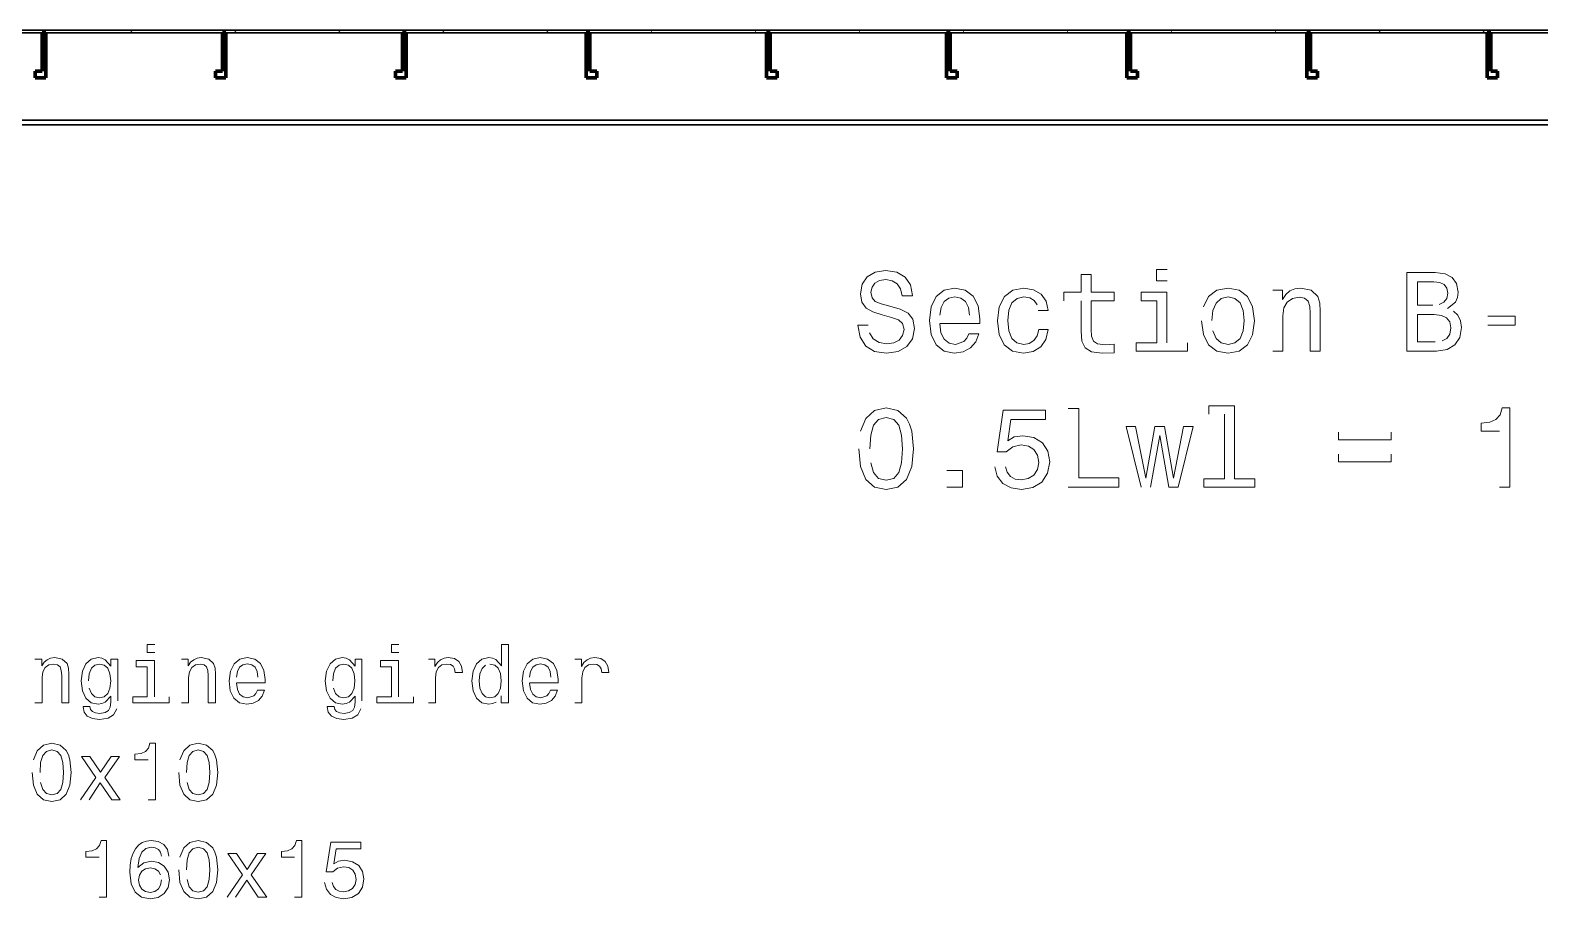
# Model space of a CAD drawing. Extents: x 4.9 to 101.6, y 45 to 121.
# Drawn here: x 47.74 to 76.24, y 64.72 to 81.12 of the extents above; entities that cross this region are included whole.
import ezdxf

# ---------------------------------------------------------------- set-up
doc = ezdxf.new("R2010")
doc.units = 0

msp = doc.modelspace()

# ---------------------------------------------------------------- linework, layer by layer
at = {"color": 7, "lineweight": 35}
for points in [[(21.25, 81.121), (91.825, 81.121)], [(21.25, 81.121), (91.825, 81.121)], [(21.25, 81.07), (91.825, 81.07)], [(21.25, 81.07), (91.825, 81.07)], [(22.951, 79.42), (90.125, 79.42)], [(23.036, 79.335), (90.04, 79.335)]]:
    msp.add_lwpolyline(points, dxfattribs=at)
at = {"color": 7, "lineweight": 140, "ltscale": 0.004}
for points in [[(47.967, 81.07), (48.035, 81.07)], [(48.035, 81.07), (47.967, 81.07)], [(51.368, 81.07), (51.436, 81.07)], [(51.436, 81.07), (51.368, 81.07)], [(54.769, 81.07), (54.837, 81.07)], [(54.837, 81.07), (54.769, 81.07)], [(58.238, 81.07), (58.306, 81.07)], [(58.306, 81.07), (58.238, 81.07)], [(61.64, 81.07), (61.708, 81.07)], [(61.708, 81.07), (61.64, 81.07)], [(65.041, 81.07), (65.109, 81.07)], [(65.109, 81.07), (65.041, 81.07)], [(68.442, 81.07), (68.51, 81.07)], [(68.51, 81.07), (68.442, 81.07)], [(71.843, 81.07), (71.911, 81.07)], [(71.911, 81.07), (71.843, 81.07)], [(75.244, 81.07), (75.312, 81.07)], [(75.312, 81.07), (75.244, 81.07)]]:
    msp.add_lwpolyline(points, dxfattribs=at)
at = {"color": 7, "lineweight": 140, "ltscale": 0.0426}
for points in [[(47.967, 80.345), (47.967, 81.07)], [(47.967, 81.07), (47.967, 80.345)], [(51.368, 80.345), (51.368, 81.07)], [(51.368, 81.07), (51.368, 80.345)], [(54.769, 80.345), (54.769, 81.07)], [(54.769, 81.07), (54.769, 80.345)], [(58.306, 81.07), (58.306, 80.345)], [(58.306, 80.345), (58.306, 81.07)], [(61.708, 81.07), (61.708, 80.345)], [(61.708, 80.345), (61.708, 81.07)], [(65.109, 81.07), (65.109, 80.345)], [(65.109, 80.345), (65.109, 81.07)], [(68.51, 81.07), (68.51, 80.345)], [(68.51, 80.345), (68.51, 81.07)], [(71.911, 81.07), (71.911, 80.345)], [(71.911, 80.345), (71.911, 81.07)], [(75.312, 81.07), (75.312, 80.345)], [(75.312, 80.345), (75.312, 81.07)]]:
    msp.add_lwpolyline(points, dxfattribs=at)
at = {"color": 7, "lineweight": 35, "ltscale": 0.004}
for points in [[(47.967, 81.07), (48.035, 81.07)], [(47.967, 81.07), (48.035, 81.07)], [(51.368, 81.07), (51.436, 81.07)], [(51.368, 81.07), (51.436, 81.07)], [(54.769, 81.07), (54.837, 81.07)], [(54.769, 81.07), (54.837, 81.07)], [(58.238, 81.07), (58.306, 81.07)], [(58.238, 81.07), (58.306, 81.07)], [(61.64, 81.07), (61.708, 81.07)], [(61.64, 81.07), (61.708, 81.07)], [(65.041, 81.07), (65.109, 81.07)], [(65.041, 81.07), (65.109, 81.07)], [(68.442, 81.07), (68.51, 81.07)], [(68.442, 81.07), (68.51, 81.07)], [(71.843, 81.07), (71.911, 81.07)], [(71.843, 81.07), (71.911, 81.07)], [(75.244, 81.07), (75.312, 81.07)], [(75.244, 81.07), (75.312, 81.07)]]:
    msp.add_lwpolyline(points, dxfattribs=at)
at = {"color": 7, "lineweight": 35, "ltscale": 0.0426}
for points in [[(47.967, 80.345), (47.967, 81.07)], [(47.967, 80.345), (47.967, 81.07)], [(51.368, 80.345), (51.368, 81.07)], [(51.368, 80.345), (51.368, 81.07)], [(54.769, 80.345), (54.769, 81.07)], [(54.769, 80.345), (54.769, 81.07)], [(58.306, 80.345), (58.306, 81.07)], [(58.306, 80.345), (58.306, 81.07)], [(61.708, 80.345), (61.708, 81.07)], [(61.708, 80.345), (61.708, 81.07)], [(65.109, 80.345), (65.109, 81.07)], [(65.109, 80.345), (65.109, 81.07)], [(68.51, 80.345), (68.51, 81.07)], [(68.51, 80.345), (68.51, 81.07)], [(71.911, 80.345), (71.911, 81.07)], [(71.911, 80.345), (71.911, 81.07)], [(75.312, 80.345), (75.312, 81.07)], [(75.312, 80.345), (75.312, 81.07)]]:
    msp.add_lwpolyline(points, dxfattribs=at)
at = {"color": 7, "lineweight": 140, "ltscale": 0.05}
for points in [[(48.035, 81.07), (48.035, 80.219)], [(48.035, 80.219), (48.035, 81.07)], [(51.436, 81.07), (51.436, 80.219)], [(51.436, 80.219), (51.436, 81.07)], [(54.837, 81.07), (54.837, 80.219)], [(54.837, 80.219), (54.837, 81.07)], [(58.238, 80.219), (58.238, 81.07)], [(58.238, 81.07), (58.238, 80.219)], [(61.64, 80.219), (61.64, 81.07)], [(61.64, 81.07), (61.64, 80.219)], [(65.041, 80.219), (65.041, 81.07)], [(65.041, 81.07), (65.041, 80.219)], [(68.442, 80.219), (68.442, 81.07)], [(68.442, 81.07), (68.442, 80.219)], [(71.843, 80.219), (71.843, 81.07)], [(71.843, 81.07), (71.843, 80.219)], [(75.244, 80.219), (75.244, 81.07)], [(75.244, 81.07), (75.244, 80.219)]]:
    msp.add_lwpolyline(points, dxfattribs=at)
at = {"color": 7, "lineweight": 35, "ltscale": 0.05}
for points in [[(48.035, 81.07), (48.035, 80.219)], [(48.035, 81.07), (48.035, 80.219)], [(51.436, 81.07), (51.436, 80.219)], [(51.436, 81.07), (51.436, 80.219)], [(54.837, 81.07), (54.837, 80.219)], [(54.837, 81.07), (54.837, 80.219)], [(58.238, 81.07), (58.238, 80.219)], [(58.238, 81.07), (58.238, 80.219)], [(61.64, 81.07), (61.64, 80.219)], [(61.64, 81.07), (61.64, 80.219)], [(65.041, 81.07), (65.041, 80.219)], [(65.041, 81.07), (65.041, 80.219)], [(68.442, 81.07), (68.442, 80.219)], [(68.442, 81.07), (68.442, 80.219)], [(71.843, 81.07), (71.843, 80.219)], [(71.843, 81.07), (71.843, 80.219)], [(75.244, 81.07), (75.244, 80.219)], [(75.244, 81.07), (75.244, 80.219)]]:
    msp.add_lwpolyline(points, dxfattribs=at)
at = {"color": 7, "lineweight": 13, "ltscale": 0.003464}
for points in [[(49.635, 81.07), (49.665, 81.121)], [(49.635, 81.07), (49.665, 81.121)], [(51.599, 81.07), (51.629, 81.121)], [(51.599, 81.07), (51.629, 81.121)], [(53.563, 81.07), (53.592, 81.121)], [(53.563, 81.07), (53.592, 81.121)], [(55.526, 81.07), (55.556, 81.121)], [(55.526, 81.07), (55.556, 81.121)], [(57.49, 81.07), (57.52, 81.121)], [(57.49, 81.07), (57.52, 81.121)], [(59.454, 81.07), (59.483, 81.121)], [(59.454, 81.07), (59.483, 81.121)], [(61.418, 81.07), (61.447, 81.121)], [(61.418, 81.07), (61.447, 81.121)], [(63.381, 81.07), (63.411, 81.121)], [(63.381, 81.07), (63.411, 81.121)], [(65.345, 81.07), (65.374, 81.121)], [(65.345, 81.07), (65.374, 81.121)], [(67.309, 81.07), (67.338, 81.121)], [(67.309, 81.07), (67.338, 81.121)], [(69.272, 81.07), (69.302, 81.121)], [(69.272, 81.07), (69.302, 81.121)], [(71.236, 81.07), (71.265, 81.121)], [(71.236, 81.07), (71.265, 81.121)], [(73.2, 81.07), (73.229, 81.121)], [(73.2, 81.07), (73.229, 81.121)], [(75.163, 81.07), (75.193, 81.121)], [(75.163, 81.07), (75.193, 81.121)]]:
    msp.add_lwpolyline(points, dxfattribs=at)
at = {"color": 7, "lineweight": 140, "ltscale": 0.00775}
for points in [[(47.835, 80.345), (47.967, 80.345)], [(47.967, 80.345), (47.835, 80.345)], [(51.236, 80.345), (51.368, 80.345)], [(51.368, 80.345), (51.236, 80.345)], [(54.637, 80.345), (54.769, 80.345)], [(54.769, 80.345), (54.637, 80.345)], [(58.306, 80.345), (58.438, 80.345)], [(58.438, 80.345), (58.306, 80.345)], [(61.708, 80.345), (61.839, 80.345)], [(61.839, 80.345), (61.708, 80.345)], [(65.109, 80.345), (65.241, 80.345)], [(65.241, 80.345), (65.109, 80.345)], [(68.51, 80.345), (68.642, 80.345)], [(68.642, 80.345), (68.51, 80.345)], [(71.911, 80.345), (72.043, 80.345)], [(72.043, 80.345), (71.911, 80.345)], [(75.312, 80.345), (75.444, 80.345)], [(75.444, 80.345), (75.312, 80.345)]]:
    msp.add_lwpolyline(points, dxfattribs=at)
at = {"color": 7, "lineweight": 140, "ltscale": 0.0074}
for points in [[(47.835, 80.219), (47.835, 80.345)], [(47.835, 80.345), (47.835, 80.219)], [(51.236, 80.219), (51.236, 80.345)], [(51.236, 80.345), (51.236, 80.219)], [(54.637, 80.219), (54.637, 80.345)], [(54.637, 80.345), (54.637, 80.219)], [(58.438, 80.345), (58.438, 80.219)], [(58.438, 80.219), (58.438, 80.345)], [(61.839, 80.345), (61.839, 80.219)], [(61.839, 80.219), (61.839, 80.345)], [(65.241, 80.345), (65.241, 80.219)], [(65.241, 80.219), (65.241, 80.345)], [(68.642, 80.345), (68.642, 80.219)], [(68.642, 80.219), (68.642, 80.345)], [(72.043, 80.345), (72.043, 80.219)], [(72.043, 80.219), (72.043, 80.345)], [(75.444, 80.345), (75.444, 80.219)], [(75.444, 80.219), (75.444, 80.345)]]:
    msp.add_lwpolyline(points, dxfattribs=at)
at = {"color": 7, "lineweight": 35, "ltscale": 0.00775}
for points in [[(47.835, 80.345), (47.967, 80.345)], [(47.835, 80.345), (47.967, 80.345)], [(51.236, 80.345), (51.368, 80.345)], [(51.236, 80.345), (51.368, 80.345)], [(54.637, 80.345), (54.769, 80.345)], [(54.637, 80.345), (54.769, 80.345)], [(58.306, 80.345), (58.438, 80.345)], [(58.306, 80.345), (58.438, 80.345)], [(61.708, 80.345), (61.839, 80.345)], [(61.708, 80.345), (61.839, 80.345)], [(65.109, 80.345), (65.241, 80.345)], [(65.109, 80.345), (65.241, 80.345)], [(68.51, 80.345), (68.642, 80.345)], [(68.51, 80.345), (68.642, 80.345)], [(71.911, 80.345), (72.043, 80.345)], [(71.911, 80.345), (72.043, 80.345)], [(75.312, 80.345), (75.444, 80.345)], [(75.312, 80.345), (75.444, 80.345)]]:
    msp.add_lwpolyline(points, dxfattribs=at)
at = {"color": 7, "lineweight": 35, "ltscale": 0.0074}
for points in [[(47.835, 80.219), (47.835, 80.345)], [(47.835, 80.219), (47.835, 80.345)], [(51.236, 80.219), (51.236, 80.345)], [(51.236, 80.219), (51.236, 80.345)], [(54.637, 80.219), (54.637, 80.345)], [(54.637, 80.219), (54.637, 80.345)], [(58.438, 80.219), (58.438, 80.345)], [(58.438, 80.219), (58.438, 80.345)], [(61.839, 80.219), (61.839, 80.345)], [(61.839, 80.219), (61.839, 80.345)], [(65.241, 80.219), (65.241, 80.345)], [(65.241, 80.219), (65.241, 80.345)], [(68.642, 80.219), (68.642, 80.345)], [(68.642, 80.219), (68.642, 80.345)], [(72.043, 80.219), (72.043, 80.345)], [(72.043, 80.219), (72.043, 80.345)], [(75.444, 80.219), (75.444, 80.345)], [(75.444, 80.219), (75.444, 80.345)]]:
    msp.add_lwpolyline(points, dxfattribs=at)
at = {"color": 7, "lineweight": 140, "ltscale": 0.01175}
for points in [[(48.035, 80.219), (47.835, 80.219)], [(47.835, 80.219), (48.035, 80.219)], [(51.436, 80.219), (51.236, 80.219)], [(51.236, 80.219), (51.436, 80.219)], [(54.837, 80.219), (54.637, 80.219)], [(54.637, 80.219), (54.837, 80.219)], [(58.438, 80.219), (58.238, 80.219)], [(58.238, 80.219), (58.438, 80.219)], [(61.839, 80.219), (61.64, 80.219)], [(61.64, 80.219), (61.839, 80.219)], [(65.241, 80.219), (65.041, 80.219)], [(65.041, 80.219), (65.241, 80.219)], [(68.642, 80.219), (68.442, 80.219)], [(68.442, 80.219), (68.642, 80.219)], [(72.043, 80.219), (71.843, 80.219)], [(71.843, 80.219), (72.043, 80.219)], [(75.444, 80.219), (75.244, 80.219)], [(75.244, 80.219), (75.444, 80.219)]]:
    msp.add_lwpolyline(points, dxfattribs=at)
at = {"color": 7, "lineweight": 35, "ltscale": 0.01175}
for points in [[(48.035, 80.219), (47.835, 80.219)], [(48.035, 80.219), (47.835, 80.219)], [(51.436, 80.219), (51.236, 80.219)], [(51.436, 80.219), (51.236, 80.219)], [(54.837, 80.219), (54.637, 80.219)], [(54.837, 80.219), (54.637, 80.219)], [(58.438, 80.219), (58.238, 80.219)], [(58.438, 80.219), (58.238, 80.219)], [(61.839, 80.219), (61.64, 80.219)], [(61.839, 80.219), (61.64, 80.219)], [(65.241, 80.219), (65.041, 80.219)], [(65.241, 80.219), (65.041, 80.219)], [(68.642, 80.219), (68.442, 80.219)], [(68.642, 80.219), (68.442, 80.219)], [(72.043, 80.219), (71.843, 80.219)], [(72.043, 80.219), (71.843, 80.219)], [(75.444, 80.219), (75.244, 80.219)], [(75.444, 80.219), (75.244, 80.219)]]:
    msp.add_lwpolyline(points, dxfattribs=at)
at = {"color": 5, "lineweight": 13}
for points in [[(63.562, 75.551), (63.367, 75.551), (63.41, 75.323), (63.517, 75.156), (63.682, 75.055), (63.905, 75.019), (64.126, 75.053), (64.291, 75.147), (64.396, 75.295), (64.434, 75.49), (64.402, 75.666), (64.312, 75.78), (64.166, 75.855), (63.971, 75.911), (63.804, 75.951), (63.695, 75.999), (63.633, 76.067), (63.613, 76.174), (63.633, 76.271), (63.688, 76.344), (63.774, 76.393), (63.892, 76.41), (64.012, 76.389), (64.106, 76.331), (64.169, 76.235), (64.199, 76.104), (64.394, 76.104), (64.394, 76.108), (64.359, 76.31), (64.259, 76.46), (64.1, 76.554), (63.886, 76.586), (63.693, 76.554), (63.542, 76.464), (63.446, 76.325), (63.412, 76.144), (63.44, 75.984), (63.521, 75.874), (63.65, 75.801), (63.826, 75.746), (63.999, 75.696), (64.13, 75.649), (64.209, 75.581), (64.237, 75.469), (64.211, 75.355), (64.145, 75.27), (64.044, 75.216), (63.913, 75.199), (63.768, 75.222), (63.656, 75.291), (63.585, 75.403)], [(67.582, 76.012), (67.582, 75.435), (67.595, 75.248), (67.655, 75.12), (67.775, 75.045), (67.979, 75.019), (68.202, 75.03), (68.202, 75.192), (68.039, 75.18), (67.891, 75.197), (67.811, 75.25), (67.777, 75.34), (67.771, 75.467), (67.771, 76.012), (68.202, 76.012), (68.202, 76.172), (67.771, 76.172), (67.771, 76.509), (67.582, 76.509), (67.582, 76.172), (67.256, 76.172), (67.256, 76.012)], [(69.203, 76.599), (69.004, 76.599), (69.004, 76.385), (69.203, 76.385)], [(74.495, 75.864), (74.645, 75.988), (74.683, 76.072), (74.696, 76.174), (74.668, 76.335), (74.585, 76.451), (74.45, 76.522), (74.261, 76.548), (73.731, 76.548), (73.731, 75.06), (74.291, 75.06), (74.49, 75.09), (74.638, 75.177), (74.731, 75.317), (74.763, 75.506), (74.743, 75.632), (74.692, 75.737), (74.608, 75.814)], [(64.913, 75.581), (65.667, 75.581), (65.669, 75.668), (65.635, 75.915), (65.541, 76.099), (65.391, 76.211), (65.191, 76.252), (64.996, 76.209), (64.846, 76.089), (64.75, 75.894), (64.715, 75.636), (64.747, 75.373), (64.844, 75.18), (64.992, 75.06), (65.185, 75.019), (65.352, 75.047), (65.489, 75.12), (65.59, 75.235), (65.648, 75.39), (65.461, 75.39), (65.423, 75.304), (65.367, 75.24), (65.208, 75.188), (65.086, 75.212), (64.994, 75.287), (64.934, 75.409), (64.913, 75.574)], [(66.772, 75.829), (66.958, 75.829), (66.92, 76.001), (66.827, 76.136), (66.684, 76.22), (66.497, 76.252), (66.291, 76.209), (66.135, 76.089), (66.036, 75.894), (66.002, 75.632), (66.034, 75.373), (66.13, 75.18), (66.283, 75.06), (66.491, 75.019), (66.675, 75.051), (66.819, 75.141), (66.917, 75.283), (66.96, 75.471), (66.78, 75.471), (66.748, 75.351), (66.688, 75.261), (66.602, 75.205), (66.497, 75.188), (66.366, 75.216), (66.272, 75.302), (66.214, 75.441), (66.195, 75.638), (66.214, 75.831), (66.274, 75.971), (66.371, 76.057), (66.497, 76.087), (66.609, 76.067), (66.692, 76.018), (66.748, 75.936)], [(69.197, 75.218), (69.197, 76.172), (68.712, 76.172), (68.712, 76.012), (69.008, 76.012), (69.008, 75.218), (68.622, 75.218), (68.622, 75.06), (69.587, 75.06), (69.587, 75.218)], [(69.855, 75.634), (69.889, 75.373), (69.988, 75.18), (70.144, 75.06), (70.354, 75.019), (70.562, 75.06), (70.719, 75.177), (70.818, 75.37), (70.854, 75.634), (70.818, 75.896), (70.719, 76.091), (70.562, 76.209), (70.354, 76.252), (70.144, 76.209), (69.988, 76.089), (69.889, 75.896)], [(71.201, 75.06), (71.39, 75.06), (71.39, 75.724), (71.409, 75.876), (71.471, 75.988), (71.568, 76.057), (71.697, 76.082), (71.8, 76.061), (71.864, 76.003), (71.896, 75.906), (71.907, 75.778), (71.907, 75.06), (72.095, 75.06), (72.095, 75.816), (72.087, 75.969), (72.048, 76.095), (71.922, 76.211), (71.725, 76.252), (71.615, 76.237), (71.523, 76.196), (71.444, 76.127), (71.381, 76.035), (71.381, 76.211), (71.201, 76.211)], [(74.22, 75.93), (73.929, 75.93), (73.929, 76.37), (74.237, 76.37), (74.353, 76.357), (74.435, 76.318), (74.484, 76.252), (74.501, 76.153), (74.482, 76.054), (74.43, 75.986), (74.342, 75.943)], [(64.913, 75.739), (64.936, 75.887), (64.994, 75.997), (65.082, 76.063), (65.198, 76.087), (65.311, 76.063), (65.399, 75.997), (65.453, 75.887), (65.472, 75.739)], [(70.048, 75.636), (70.067, 75.829), (70.127, 75.969), (70.224, 76.054), (70.354, 76.084), (70.483, 76.054), (70.58, 75.971), (70.64, 75.829), (70.661, 75.636), (70.64, 75.441), (70.58, 75.3), (70.483, 75.214), (70.354, 75.186), (70.224, 75.214), (70.127, 75.3), (70.067, 75.441)], [(74.267, 75.237), (73.929, 75.237), (73.929, 75.75), (74.248, 75.75), (74.383, 75.735), (74.48, 75.69), (74.538, 75.613), (74.557, 75.501), (74.538, 75.383), (74.484, 75.302), (74.394, 75.253)], [(75.258, 75.551), (75.777, 75.551), (75.777, 75.72), (75.258, 75.72)], [(63.384, 73.216), (63.416, 72.879), (63.517, 72.639), (63.678, 72.493), (63.901, 72.446), (64.121, 72.493), (64.282, 72.639), (64.381, 72.879), (64.415, 73.216), (64.381, 73.55), (64.34, 73.683), (64.282, 73.792), (64.121, 73.938), (63.901, 73.987), (63.678, 73.938), (63.517, 73.79), (63.416, 73.55)], [(65.95, 72.877), (65.998, 72.701), (66.103, 72.564), (66.257, 72.478), (66.454, 72.446), (66.671, 72.484), (66.84, 72.589), (66.947, 72.757), (66.988, 72.971), (66.952, 73.171), (66.849, 73.327), (66.688, 73.428), (66.48, 73.464), (66.319, 73.439), (66.195, 73.368), (66.255, 73.769), (66.907, 73.769), (66.907, 73.945), (66.111, 73.945), (65.993, 73.156), (66.165, 73.156), (66.289, 73.256), (66.448, 73.293), (66.585, 73.269), (66.69, 73.201), (66.757, 73.096), (66.78, 72.96), (66.757, 72.825), (66.688, 72.72), (66.583, 72.654), (66.448, 72.63), (66.334, 72.645), (66.246, 72.695), (66.182, 72.772), (66.15, 72.877)], [(67.338, 72.489), (68.294, 72.489), (68.294, 72.669), (67.535, 72.669), (67.535, 73.977), (67.338, 73.977)], [(70.286, 73.87), (70.286, 72.647), (69.898, 72.647), (69.898, 72.489), (70.86, 72.489), (70.86, 72.647), (70.474, 72.647), (70.474, 74.028), (69.99, 74.028), (69.99, 73.87)], [(75.479, 72.489), (75.674, 72.489), (75.674, 73.987), (75.528, 73.987), (75.49, 73.857), (75.412, 73.769), (75.294, 73.717), (75.132, 73.7), (75.132, 73.548), (75.479, 73.548)], [(63.59, 73.216), (63.607, 73.475), (63.66, 73.662), (63.757, 73.771), (63.901, 73.81), (64.042, 73.771), (64.139, 73.662), (64.192, 73.475), (64.209, 73.216), (64.192, 72.954), (64.139, 72.767), (64.042, 72.658), (63.901, 72.622), (63.757, 72.658), (63.66, 72.767), (63.607, 72.954)], [(68.892, 72.489), (69.064, 73.466), (69.235, 72.489), (69.415, 72.489), (69.698, 73.64), (69.516, 73.64), (69.325, 72.662), (69.156, 73.64), (68.969, 73.64), (68.8, 72.662), (68.609, 73.64), (68.429, 73.64), (68.712, 72.489)], [(72.436, 73.531), (72.436, 73.383), (73.433, 73.383), (73.433, 73.531)], [(72.436, 73.115), (72.436, 72.969), (73.433, 72.969), (73.433, 73.115)], [(65.043, 72.489), (65.339, 72.489), (65.339, 72.808), (65.043, 72.808)], [(47.83, 68.422), (47.965, 68.422), (47.965, 68.897), (47.979, 69.005), (48.023, 69.085), (48.092, 69.134), (48.184, 69.152), (48.257, 69.137), (48.303, 69.096), (48.326, 69.027), (48.334, 68.935), (48.334, 68.422), (48.469, 68.422), (48.469, 68.963), (48.463, 69.071), (48.435, 69.162), (48.345, 69.244), (48.204, 69.273), (48.126, 69.263), (48.06, 69.234), (48.003, 69.185), (47.959, 69.119), (47.959, 69.244), (47.83, 69.244)], [(49.392, 68.459), (49.392, 69.244), (49.264, 69.244), (49.264, 69.111), (49.158, 69.232), (49.094, 69.263), (49.022, 69.273), (48.892, 69.243), (48.79, 69.157), (48.725, 69.019), (48.702, 68.834), (48.725, 68.647), (48.79, 68.509), (48.892, 68.422), (49.022, 68.393), (49.095, 68.404), (49.156, 68.431), (49.264, 68.547), (49.264, 68.431), (49.251, 68.339), (49.218, 68.273), (49.153, 68.235), (49.057, 68.221), (48.973, 68.23), (48.913, 68.253), (48.878, 68.293), (48.867, 68.347), (48.737, 68.347), (48.737, 68.341), (48.757, 68.243), (48.818, 68.169), (48.916, 68.122), (49.049, 68.105), (49.209, 68.128), (49.314, 68.192), (49.374, 68.304)], [(50.091, 69.522), (49.948, 69.522), (49.948, 69.368), (50.091, 69.368)], [(50.596, 68.422), (50.731, 68.422), (50.731, 68.897), (50.745, 69.005), (50.789, 69.085), (50.858, 69.134), (50.95, 69.152), (51.023, 69.137), (51.069, 69.096), (51.092, 69.027), (51.1, 68.935), (51.1, 68.422), (51.235, 68.422), (51.235, 68.963), (51.229, 69.071), (51.201, 69.162), (51.111, 69.244), (50.97, 69.273), (50.892, 69.263), (50.826, 69.234), (50.769, 69.185), (50.725, 69.119), (50.725, 69.244), (50.596, 69.244)], [(51.636, 68.794), (52.175, 68.794), (52.177, 68.857), (52.152, 69.033), (52.085, 69.165), (51.978, 69.244), (51.835, 69.273), (51.696, 69.243), (51.589, 69.157), (51.52, 69.018), (51.495, 68.834), (51.518, 68.646), (51.587, 68.508), (51.693, 68.422), (51.831, 68.393), (51.95, 68.413), (52.048, 68.465), (52.12, 68.547), (52.161, 68.658), (52.028, 68.658), (52, 68.597), (51.961, 68.551), (51.847, 68.514), (51.76, 68.531), (51.694, 68.584), (51.651, 68.672), (51.636, 68.789)], [(54.002, 68.459), (54.002, 69.244), (53.874, 69.244), (53.874, 69.111), (53.768, 69.232), (53.704, 69.263), (53.632, 69.273), (53.501, 69.243), (53.4, 69.157), (53.334, 69.019), (53.311, 68.834), (53.334, 68.647), (53.4, 68.509), (53.501, 68.422), (53.632, 68.393), (53.705, 68.404), (53.766, 68.431), (53.874, 68.547), (53.874, 68.431), (53.861, 68.339), (53.828, 68.273), (53.763, 68.235), (53.667, 68.221), (53.583, 68.23), (53.523, 68.253), (53.488, 68.293), (53.477, 68.347), (53.347, 68.347), (53.347, 68.341), (53.367, 68.243), (53.428, 68.169), (53.526, 68.122), (53.659, 68.105), (53.818, 68.128), (53.924, 68.192), (53.984, 68.304)], [(54.701, 69.522), (54.558, 69.522), (54.558, 69.368), (54.701, 69.368)], [(55.257, 68.422), (55.391, 68.422), (55.391, 68.892), (55.405, 69.005), (55.446, 69.087), (55.514, 69.136), (55.604, 69.152), (55.672, 69.142), (55.722, 69.111), (55.753, 69.059), (55.763, 68.989), (55.9, 68.989), (55.881, 69.113), (55.831, 69.201), (55.747, 69.255), (55.632, 69.273), (55.554, 69.261), (55.486, 69.231), (55.427, 69.178), (55.379, 69.108), (55.379, 69.244), (55.257, 69.244)], [(56.633, 68.549), (56.633, 68.422), (56.768, 68.422), (56.768, 69.522), (56.635, 69.522), (56.635, 69.119), (56.532, 69.235), (56.469, 69.263), (56.398, 69.273), (56.267, 69.243), (56.166, 69.157), (56.1, 69.019), (56.077, 68.834), (56.1, 68.649), (56.166, 68.509), (56.267, 68.422), (56.398, 68.393), (56.469, 68.404), (56.534, 68.431)], [(57.168, 68.794), (57.707, 68.794), (57.708, 68.857), (57.684, 69.033), (57.617, 69.165), (57.509, 69.244), (57.367, 69.273), (57.228, 69.243), (57.12, 69.157), (57.051, 69.018), (57.027, 68.834), (57.05, 68.646), (57.119, 68.508), (57.225, 68.422), (57.362, 68.393), (57.482, 68.413), (57.58, 68.465), (57.652, 68.547), (57.693, 68.658), (57.56, 68.658), (57.532, 68.597), (57.493, 68.551), (57.379, 68.514), (57.292, 68.531), (57.226, 68.584), (57.183, 68.672), (57.168, 68.789)], [(58.022, 68.422), (58.157, 68.422), (58.157, 68.892), (58.171, 69.005), (58.212, 69.087), (58.28, 69.136), (58.37, 69.152), (58.437, 69.142), (58.488, 69.111), (58.519, 69.059), (58.529, 68.989), (58.666, 68.989), (58.647, 69.113), (58.597, 69.201), (58.513, 69.255), (58.398, 69.273), (58.32, 69.261), (58.252, 69.231), (58.192, 69.178), (58.145, 69.108), (58.145, 69.244), (58.022, 69.244)], [(48.841, 68.834), (48.855, 68.97), (48.896, 69.071), (48.96, 69.131), (49.046, 69.152), (49.137, 69.131), (49.204, 69.071), (49.245, 68.97), (49.261, 68.834), (49.245, 68.695), (49.204, 68.595), (49.137, 68.534), (49.046, 68.514), (48.96, 68.534), (48.896, 68.595), (48.855, 68.696)], [(50.086, 68.535), (50.086, 69.217), (49.74, 69.217), (49.74, 69.102), (49.951, 69.102), (49.951, 68.535), (49.676, 68.535), (49.676, 68.422), (50.365, 68.422), (50.365, 68.535)], [(51.636, 68.907), (51.653, 69.013), (51.694, 69.091), (51.757, 69.139), (51.84, 69.156), (51.921, 69.139), (51.984, 69.091), (52.022, 69.013), (52.036, 68.907)], [(53.451, 68.834), (53.465, 68.97), (53.506, 69.071), (53.57, 69.131), (53.656, 69.152), (53.746, 69.131), (53.814, 69.071), (53.855, 68.97), (53.87, 68.834), (53.855, 68.695), (53.814, 68.595), (53.746, 68.534), (53.656, 68.514), (53.57, 68.534), (53.506, 68.595), (53.465, 68.696)], [(54.696, 68.535), (54.696, 69.217), (54.35, 69.217), (54.35, 69.102), (54.561, 69.102), (54.561, 68.535), (54.286, 68.535), (54.286, 68.422), (54.975, 68.422), (54.975, 68.535)], [(56.42, 69.152), (56.509, 69.131), (56.577, 69.071), (56.617, 68.972), (56.632, 68.834), (56.617, 68.695), (56.577, 68.595), (56.509, 68.534), (56.42, 68.514), (56.336, 68.534), (56.272, 68.595), (56.229, 68.696), (56.215, 68.834), (56.229, 68.97), (56.272, 69.07), (56.336, 69.131)], [(57.168, 68.907), (57.185, 69.013), (57.226, 69.091), (57.289, 69.139), (57.372, 69.156), (57.453, 69.139), (57.516, 69.091), (57.554, 69.013), (57.568, 68.907)], [(47.778, 67.105), (47.801, 66.864), (47.873, 66.693), (47.988, 66.589), (48.147, 66.555), (48.305, 66.589), (48.42, 66.693), (48.49, 66.864), (48.515, 67.105), (48.49, 67.344), (48.461, 67.439), (48.42, 67.517), (48.305, 67.621), (48.147, 67.656), (47.988, 67.621), (47.873, 67.515), (47.801, 67.344)], [(49.964, 66.586), (50.103, 66.586), (50.103, 67.656), (49.999, 67.656), (49.971, 67.563), (49.916, 67.5), (49.832, 67.463), (49.715, 67.451), (49.715, 67.342), (49.964, 67.342)], [(50.544, 67.105), (50.567, 66.864), (50.639, 66.693), (50.754, 66.589), (50.913, 66.555), (51.071, 66.589), (51.186, 66.693), (51.256, 66.864), (51.281, 67.105), (51.256, 67.344), (51.227, 67.439), (51.186, 67.517), (51.071, 67.621), (50.913, 67.656), (50.754, 67.621), (50.639, 67.515), (50.567, 67.344)], [(47.925, 67.105), (47.937, 67.29), (47.976, 67.423), (48.045, 67.501), (48.147, 67.529), (48.248, 67.501), (48.317, 67.423), (48.355, 67.29), (48.368, 67.105), (48.355, 66.918), (48.317, 66.785), (48.248, 66.707), (48.147, 66.681), (48.045, 66.707), (47.976, 66.785), (47.937, 66.918)], [(48.85, 66.586), (49.062, 66.906), (49.279, 66.586), (49.441, 66.586), (49.147, 67.01), (49.424, 67.408), (49.268, 67.408), (49.068, 67.109), (48.867, 67.408), (48.708, 67.408), (48.98, 67.008), (48.692, 66.586)], [(50.691, 67.105), (50.703, 67.29), (50.742, 67.423), (50.811, 67.501), (50.913, 67.529), (51.014, 67.501), (51.083, 67.423), (51.121, 67.29), (51.134, 67.105), (51.121, 66.918), (51.083, 66.785), (51.014, 66.707), (50.913, 66.681), (50.811, 66.707), (50.742, 66.785), (50.703, 66.918)], [(49.042, 64.749), (49.181, 64.749), (49.181, 65.82), (49.077, 65.82), (49.049, 65.726), (48.994, 65.664), (48.91, 65.627), (48.793, 65.615), (48.793, 65.506), (49.042, 65.506)], [(50.359, 65.526), (50.33, 65.65), (50.262, 65.742), (50.158, 65.8), (50.023, 65.82), (49.933, 65.809), (49.855, 65.78), (49.786, 65.733), (49.728, 65.665), (49.682, 65.581), (49.648, 65.478), (49.627, 65.357), (49.621, 65.221), (49.645, 65.004), (49.72, 64.846), (49.841, 64.751), (50.006, 64.719), (50.155, 64.746), (50.268, 64.818), (50.342, 64.932), (50.368, 65.076), (50.342, 65.221), (50.271, 65.333), (50.163, 65.403), (50.028, 65.428), (49.882, 65.397), (49.774, 65.31), (49.797, 65.478), (49.846, 65.599), (49.921, 65.671), (50.025, 65.696), (50.101, 65.684), (50.16, 65.651), (50.198, 65.598), (50.218, 65.526)], [(50.544, 65.268), (50.567, 65.028), (50.639, 64.857), (50.754, 64.752), (50.913, 64.719), (51.071, 64.752), (51.186, 64.857), (51.256, 65.028), (51.281, 65.268), (51.256, 65.507), (51.227, 65.602), (51.186, 65.68), (51.071, 65.785), (50.913, 65.82), (50.754, 65.785), (50.639, 65.679), (50.567, 65.507)], [(50.691, 65.268), (50.703, 65.454), (50.742, 65.587), (50.811, 65.665), (50.913, 65.693), (51.014, 65.665), (51.083, 65.587), (51.121, 65.454), (51.134, 65.268), (51.121, 65.082), (51.083, 64.948), (51.014, 64.87), (50.913, 64.844), (50.811, 64.87), (50.742, 64.948), (50.703, 65.082)], [(51.616, 64.749), (51.827, 65.069), (52.045, 64.749), (52.207, 64.749), (51.913, 65.174), (52.19, 65.572), (52.034, 65.572), (51.834, 65.273), (51.633, 65.572), (51.474, 65.572), (51.746, 65.172), (51.458, 64.749)], [(52.73, 64.749), (52.869, 64.749), (52.869, 65.82), (52.765, 65.82), (52.737, 65.726), (52.682, 65.664), (52.598, 65.627), (52.481, 65.615), (52.481, 65.506), (52.73, 65.506)], [(53.299, 65.027), (53.333, 64.901), (53.408, 64.803), (53.518, 64.742), (53.659, 64.719), (53.814, 64.746), (53.935, 64.821), (54.011, 64.941), (54.04, 65.094), (54.014, 65.236), (53.941, 65.348), (53.826, 65.42), (53.678, 65.446), (53.563, 65.428), (53.474, 65.377), (53.517, 65.664), (53.982, 65.664), (53.982, 65.789), (53.414, 65.789), (53.33, 65.226), (53.452, 65.226), (53.541, 65.298), (53.655, 65.324), (53.753, 65.307), (53.828, 65.258), (53.875, 65.183), (53.892, 65.086), (53.875, 64.99), (53.826, 64.915), (53.751, 64.867), (53.655, 64.85), (53.573, 64.861), (53.511, 64.896), (53.465, 64.951), (53.442, 65.027)], [(50.219, 65.074), (50.202, 64.978), (50.16, 64.904), (50.091, 64.855), (50.005, 64.84), (49.915, 64.855), (49.846, 64.902), (49.801, 64.976), (49.787, 65.072), (49.803, 65.167), (49.846, 65.239), (49.916, 65.285), (50.011, 65.302), (50.094, 65.285), (50.16, 65.241), (50.202, 65.169)]]:
    msp.add_lwpolyline(points, dxfattribs=at)

doc.saveas('drawing.dxf')
